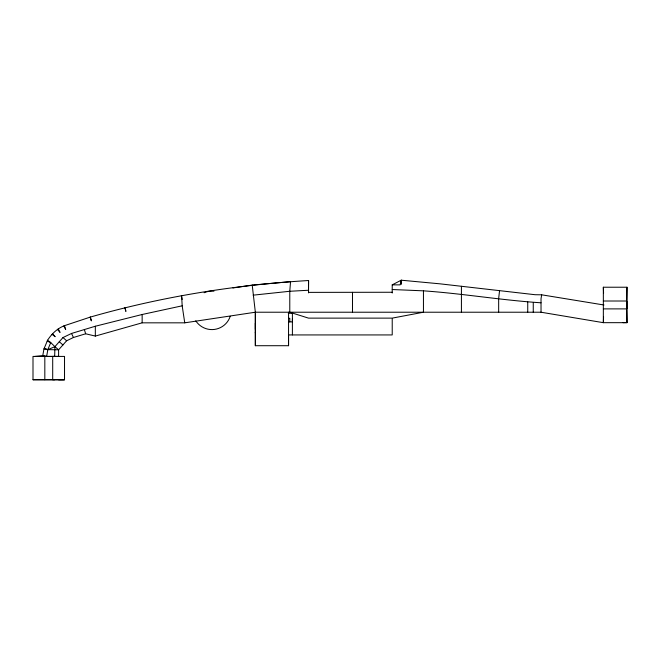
<?xml version="1.0" encoding="UTF-8"?>
<svg xmlns="http://www.w3.org/2000/svg" width="660" height="660" viewBox="0 0 660 660"><rect width="100%" height="100%" fill="white"/><g stroke="black" fill="none" stroke-linecap="round" stroke-linejoin="round"><path stroke-width="0.99" d="M33 379.748L33 356.416L64.523 356.416L64.523 379.739L33 379.748L54.665 379.748M44.822 379.748L44.822 356.416L42.768 355.633L34.972 356.416M392.221 318.871L392.221 334.933L288.552 334.933L288.552 345.708L255.346 345.708L255.346 323.111M255.346 329.315L255.337 313.261M292.397 318.871L292.397 321.882L288.552 321.882M308.525 292.9L308.55 280.525L308.5 292.38L392.221 292.256M181.607 295.564L182.185 305.811L142.148 314.498L95.329 326.238L71.511 333.457L62.989 337.557L54.912 346.665L54.673 356.416L44.822 356.416M626.662 299.97L626.983 287.224L603.347 287.224L603.347 322.674L627 322.674L626.983 287.224M603.562 316.784L603.347 322.674L541.027 312.221L255.346 312.221L184.742 322.831L142.148 322.831L95.329 336.08L85.651 333.787L73.45 337.491L66.619 340.774L58.608 349.808L58.608 356.416L52.701 356.408L52.701 379.739L64.523 379.739L58.608 379.797M401.577 280.236L401.197 284.229L401.197 280.203L440.071 283.841L535.087 294.715L541.67 294.814L603.982 305.002M499.554 290.647L498.663 298.444L498.663 312.221M541.67 294.814L541.027 298.7L541.027 312.221M47.594 340.205L43.956 348.95L42.768 355.633L46.654 356.317L47.833 349.643L50.737 342.581L47.594 340.205C51.653 333.861 57.313 328.416 64.432 325.685L90.337 317.08C161.362 296.686 234.82 284.955 308.55 280.525L308.5 292.339M255.346 345.708L255.346 312.213L252.219 285.087L290.54 281.655L289.781 291.274L289.781 312.221L308.5 318.128L392.221 318.128L423.448 312.221L423.448 290.837L392.221 289.525M392.221 284.864L401.197 280.203L400.1 284.864L392.221 284.864L392.221 293.015M44.269 348.175L47.833 349.643L58.608 349.808L54.912 346.665L47.833 349.643L43.956 348.95M232.939 287.958L252.219 285.087M253.16 295.16L289.781 291.274L308.509 290.251M623.048 322.674L627 322.575M603.347 301.01L626.983 301.01L627 308.888L603.347 308.888M423.448 290.837C462.726 293.543 501.823 300.284 541.027 302.791M288.28 313.261L292.397 313.261L292.397 334.933M288.552 318.301L289.781 318.301L289.781 321.882M47.173 341.113L50.737 342.581L54.912 346.665M52.033 334.331L55.176 336.707L52.561 333.754M62.989 337.557L66.619 340.774M59.284 341.731L62.923 344.949M57.453 329.439L60.06 332.392L58.22 328.903M63.83 325.941L65.67 329.423L64.432 325.685M71.511 333.457L73.45 337.491M90.139 317.138L91.377 320.875L90.337 317.08M84.373 329.554L85.651 333.787M124.831 307.601L125.879 311.404L125.062 307.552M181.368 295.597L182.185 299.442M182.185 305.811L184.742 322.831M603.347 287.224L603.562 293.147M626.662 309.862L627 322.674M255.346 332.285L255.354 332.962M533.255 302.791L533.255 312.221M527.736 301.892L527.736 312.221M461.422 286.283L461.422 312.221M352.489 292.314L352.489 312.221M288.552 312.213L288.552 345.708M142.148 314.498L142.148 322.831M95.329 326.238L95.329 336.08M230.241 316.28A19.255 19.255 0 0 1 195.773 320.818M204.097 292.743A19.255 19.255 0 0 1 213.939 291.184"/></g></svg>
